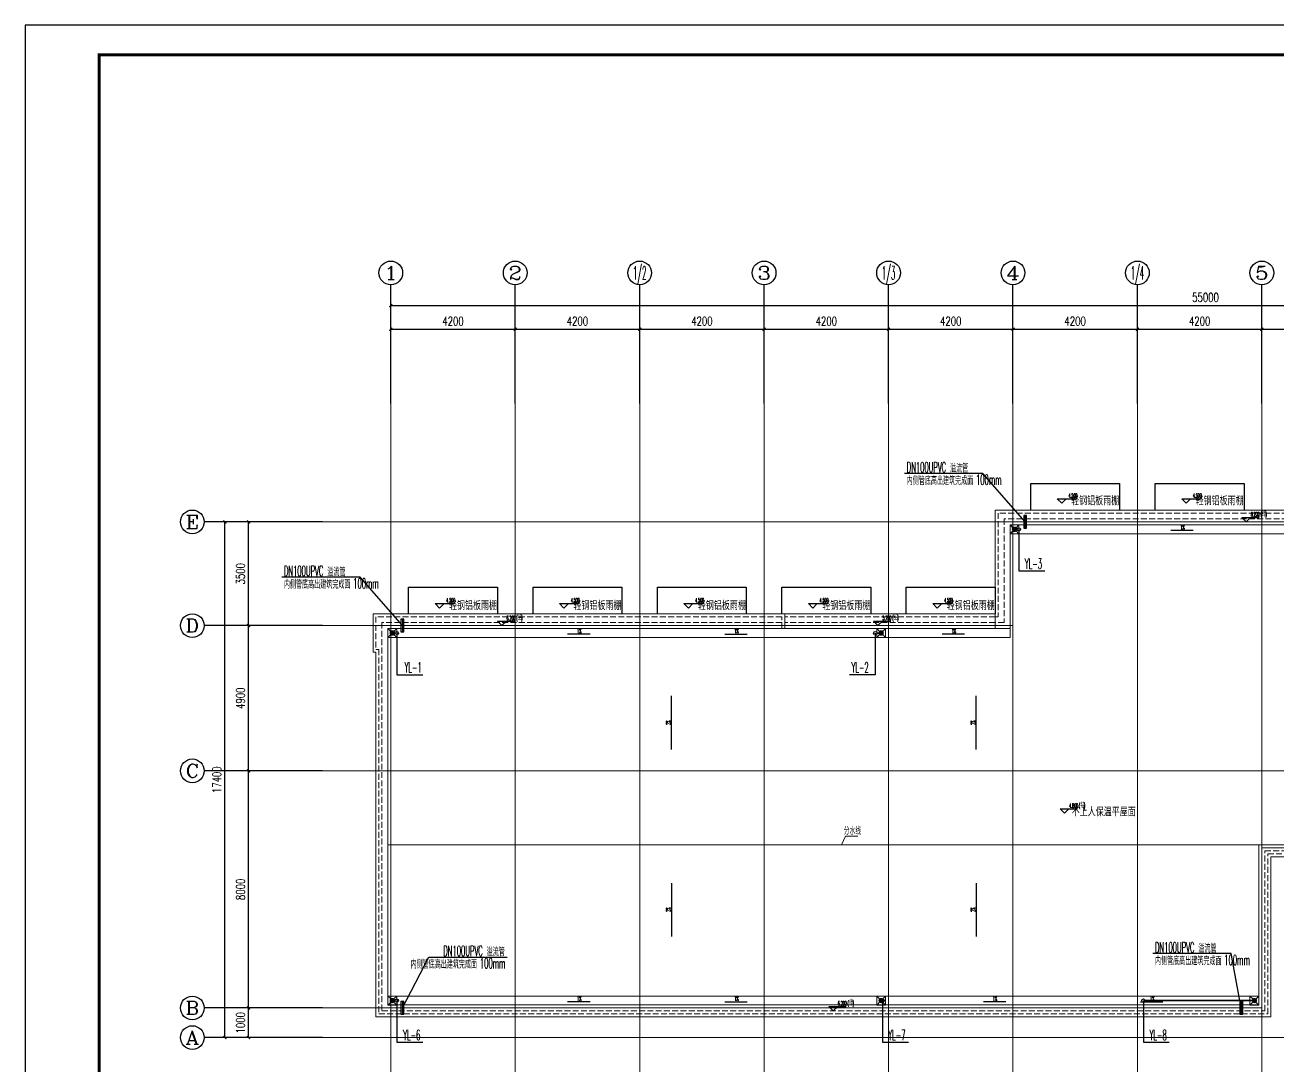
# Model space of a CAD drawing. Extents: x 1382187 to 1725648, y 860327 to 1571294.
# Drawn here: x 1471963 to 1514284, y 1059359 to 1094510 of the extents above; entities that cross this region are included whole.
import ezdxf
from ezdxf.enums import TextEntityAlignment as Align

# ---------------------------------------------------------------- set-up
doc = ezdxf.new("R2010")
doc.units = 0
doc.header["$LTSCALE"] = 1000
doc.header["$MEASUREMENT"] = 0
for name, pattern in [('ACAD_ISO10W100', [18.5, 12, -3, 0.5, -3]), ('DASH', [0.35, 0.25, -0.1]), ('DOTE', [2.42, 2, -0.2, 0.02, -0.2])]:
    doc.linetypes.add(name, pattern=pattern)
for name, color, linetype in [('AXIS', 3, 'Continuous'), ('AXIS_TEXT', 4, 'Continuous'), ('C-AXIS(轴号)', 3, 'Continuous'), ('C-AXIS-T(字)', 7, 'Continuous'), ('D-立面', 35, 'Continuous'), ('DIM_ELEV', 3, 'Continuous'), ('DIM_SYMB', 3, 'Continuous'), ('DIM_雨水', 3, 'Continuous'), ('PIPE-雨水', 4, 'Y'), ('PUB_TEXT', 4, 'Continuous'), ('TWT_LEAD', 3, 'Continuous'), ('VPIPE-雨水', 4, 'Y'), ('图框', 140, 'Continuous'), ('大线脚', 71, 'Continuous'), ('立面', 73, 'Continuous')]:
    doc.layers.add(name, color=color, linetype=linetype)
for name, color, linetype, lineweight in [('DOTE', 19, 'DOTE', 9), ('LVTRY', 1, 'Continuous', 13), ('平面-分水线', 214, 'Continuous', 15), ('平面-排水沟', 86, 'Continuous', 15), ('平面-看线', 45, 'Continuous', 15)]:
    doc.layers.add(name, color=color, linetype=linetype, lineweight=lineweight)
doc.styles.add('_TCH_AXIS', font='COMPLEX', dxfattribs={"bigfont": 'GBCBIG'})
doc.styles.add('_TCH_DIM', font='SIMPLEX.shx', dxfattribs={"width": 0.6, "oblique": 10, "bigfont": 'hztxt.shx'})
doc.styles.add('_TCH_DIM_T3', font='SIMPLEX', dxfattribs={"width": 0.705882, "bigfont": 'GBCBIG'})
doc.styles.add('_TWT_SERIAL', font='simplex.shx', dxfattribs={"width": 0.6, "oblique": 10, "height": 3.5, "bigfont": 'aadri.shx'})
doc.styles.add('COMPLEX', font='COMPLEX')
doc.styles.get("Standard").update_dxf_attribs({"font": 'gbenor.shx', "bigfont": 'gbcbig.shx'})
doc.linetypes.add('Y', pattern='A,2,-0.2,["Y",Standard,S=0.4,R=0,X=-0.1,Y=-0.115],-0.35', length=2.55)
doc.dimstyles.new('_TCH_ARCH&&100', dxfattribs={"dimtxt": 297.5, "dimasz": 100, "dimexe": 250, "dimexo": 300, "dimgap": 126.25, "dimtad": 1, "dimdec": 0, "dimzin": 0, "dimdsep": 46, "dimtxsty": '_TCH_DIM_T3', "dimblk": 'ARCHTICK', "dimcen": 0.09, "dimclrt": 7, "dimazin": 2, "dimtfac": 1, "dimtdec": 0, "dimtix": 1, "dimtmove": 2, "dimatfit": 3, "dimfxl": 0, "dimtolj": 1, "dimtzin": 0, "dimarcsym": 0})

# ---------------------------------------------------------------- blocks, each defined once
blk = doc.blocks.new('$lvtry$00000171')
for p, q in [((-74, 11), (-11, 74)), ((-70, -27), (27, 70)), ((-53, -53), (53, 53)), ((-27, -70), (70, 27)), ((11, -74), (74, -11))]:
    blk.add_line(p, q)
blk.add_circle((0, 0), 75)
blk.add_point((0, 0))
blk = doc.blocks.new('R5T6Y7TRF')
at = {"layer": '平面-分水线', "elevation": -134}
blk.add_lwpolyline([(392485, -26438), (392785, -26438), (392785, -26738), (392485, -26738)], close=True, dxfattribs=at)
for points in [[(392485, -26438), (392582, -26534)], [(392485, -26738), (392593, -26629)], [(392676, -26629), (392785, -26738)], [(392688, -26534), (392785, -26438)]]:
    blk.add_lwpolyline(points, dxfattribs=at)
at = {"layer": 'LVTRY'}
blk.add_blockref('$lvtry$00000171', (392635, -26588, -134), dxfattribs=at)
blk = doc.blocks.new('3654645645678678')
at = {"layer": '大线脚', "color": 0}
blk.add_line((447247, -47568), (447247, -47145), dxfattribs=at)
blk.add_lwpolyline([(447197, -47145), (447297, -47145), (447297, -47568), (447197, -47568)], close=True, dxfattribs=at)
blk = doc.blocks.new('_ArchTick')
at = {"color": 0, "linetype": 'ByBlock', "const_width": 0.4}
blk.add_lwpolyline([(-0.5, -0.5), (0.5, 0.5)], dxfattribs=at)
blk = doc.blocks.new('*D101')
at = {"layer": 'AXIS', "color": 0, "lineweight": -2}
for p, q in [((1481708, 1077748), (1478458, 1077748)), ((1478708, 1060348), (1478708, 1077748)), ((1481708, 1060348), (1478458, 1060348))]:
    blk.add_line(p, q, dxfattribs=at)
at = {"layer": 'Defpoints', "color": 0}
for p in [(1478708, 1077748), (1482008, 1077748), (1482008, 1060348)]:
    blk.add_point(p, dxfattribs=at)
at = {"layer": 'AXIS', "color": 0, "lineweight": -2, "xscale": 100, "yscale": 100, "zscale": 100}
for p, rotation in [((1478708, 1077748), 90), ((1478708, 1060348), 270)]:
    blk.add_blockref('_ArchTick', p, dxfattribs=dict(at, rotation=rotation))
at = {"layer": 'AXIS', "color": 7, "insert": (1478433, 1069048), "char_height": 297.5, "attachment_point": 5, "rotation": 90, "style": '_TCH_DIM_T3'}
blk.add_mtext('\\A1;17400', dxfattribs=at)
blk = doc.blocks.new('*D102')
at = {"layer": 'AXIS', "color": 0, "lineweight": -2}
for p, q in [((1481708, 1077748), (1479258, 1077748)), ((1479508, 1074248), (1479508, 1077748)), ((1481708, 1074248), (1479258, 1074248))]:
    blk.add_line(p, q, dxfattribs=at)
at = {"layer": 'Defpoints', "color": 0}
for p in [(1479508, 1077748), (1482008, 1077748), (1482008, 1074248)]:
    blk.add_point(p, dxfattribs=at)
at = {"layer": 'AXIS', "color": 0, "lineweight": -2, "xscale": 100, "yscale": 100, "zscale": 100}
for p, rotation in [((1479508, 1077748), 90), ((1479508, 1074248), 270)]:
    blk.add_blockref('_ArchTick', p, dxfattribs=dict(at, rotation=rotation))
at = {"layer": 'AXIS', "color": 7, "insert": (1479233, 1075998), "char_height": 297.5, "attachment_point": 5, "rotation": 90, "style": '_TCH_DIM_T3'}
blk.add_mtext('\\A1;3500', dxfattribs=at)
blk = doc.blocks.new('*D103')
at = {"layer": 'AXIS', "color": 0, "lineweight": -2}
for p, q in [((1481708, 1074248), (1479258, 1074248)), ((1479508, 1069348), (1479508, 1074248)), ((1481708, 1069348), (1479258, 1069348))]:
    blk.add_line(p, q, dxfattribs=at)
at = {"layer": 'Defpoints', "color": 0}
for p in [(1479508, 1074248), (1482008, 1074248), (1482008, 1069348)]:
    blk.add_point(p, dxfattribs=at)
at = {"layer": 'AXIS', "color": 0, "lineweight": -2, "xscale": 100, "yscale": 100, "zscale": 100}
for p, rotation in [((1479508, 1074248), 90), ((1479508, 1069348), 270)]:
    blk.add_blockref('_ArchTick', p, dxfattribs=dict(at, rotation=rotation))
at = {"layer": 'AXIS', "color": 7, "insert": (1479233, 1071798), "char_height": 297.5, "attachment_point": 5, "rotation": 90, "style": '_TCH_DIM_T3'}
blk.add_mtext('\\A1;4900', dxfattribs=at)
blk = doc.blocks.new('*D104')
at = {"layer": 'AXIS', "color": 0, "lineweight": -2}
for p, q in [((1481708, 1069348), (1479258, 1069348)), ((1479508, 1061348), (1479508, 1069348)), ((1481708, 1061348), (1479258, 1061348))]:
    blk.add_line(p, q, dxfattribs=at)
at = {"layer": 'Defpoints', "color": 0}
for p in [(1479508, 1069348), (1482008, 1069348), (1482008, 1061348)]:
    blk.add_point(p, dxfattribs=at)
at = {"layer": 'AXIS', "color": 0, "lineweight": -2, "xscale": 100, "yscale": 100, "zscale": 100}
for p, rotation in [((1479508, 1069348), 90), ((1479508, 1061348), 270)]:
    blk.add_blockref('_ArchTick', p, dxfattribs=dict(at, rotation=rotation))
at = {"layer": 'AXIS', "color": 7, "insert": (1479233, 1065348), "char_height": 297.5, "attachment_point": 5, "rotation": 90, "style": '_TCH_DIM_T3'}
blk.add_mtext('\\A1;8000', dxfattribs=at)
blk = doc.blocks.new('*D105')
at = {"layer": 'AXIS', "color": 0, "lineweight": -2}
for p, q in [((1481708, 1061348), (1479258, 1061348)), ((1479508, 1060348), (1479508, 1061348)), ((1481708, 1060348), (1479258, 1060348))]:
    blk.add_line(p, q, dxfattribs=at)
at = {"layer": 'Defpoints', "color": 0}
for p in [(1479508, 1061348), (1482008, 1061348), (1482008, 1060348)]:
    blk.add_point(p, dxfattribs=at)
at = {"layer": 'AXIS', "color": 0, "lineweight": -2, "xscale": 100, "yscale": 100, "zscale": 100}
for p, rotation in [((1479508, 1061348), 90), ((1479508, 1060348), 270)]:
    blk.add_blockref('_ArchTick', p, dxfattribs=dict(at, rotation=rotation))
at = {"layer": 'AXIS', "color": 7, "insert": (1479233, 1060848), "char_height": 297.5, "attachment_point": 5, "rotation": 90, "style": '_TCH_DIM_T3'}
blk.add_mtext('\\A1;1000', dxfattribs=at)
blk = doc.blocks.new('*D121')
at = {"layer": 'AXIS', "color": 0, "lineweight": -2}
for p, q in [((1484308, 1082048), (1484308, 1085298)), ((1539308, 1082048), (1539308, 1085298)), ((1484308, 1085048), (1539308, 1085048))]:
    blk.add_line(p, q, dxfattribs=at)
at = {"layer": 'Defpoints', "color": 0}
for p in [(1539308, 1085048), (1484308, 1081748), (1539308, 1081748)]:
    blk.add_point(p, dxfattribs=at)
at = {"layer": 'AXIS', "color": 0, "lineweight": -2, "xscale": 100, "yscale": 100, "zscale": 100, "rotation": 180}
blk.add_blockref('_ArchTick', (1484308, 1085048), dxfattribs=at)
at = {"layer": 'AXIS', "color": 0, "lineweight": -2, "xscale": 100, "yscale": 100, "zscale": 100}
blk.add_blockref('_ArchTick', (1539308, 1085048), dxfattribs=at)
at = {"layer": 'AXIS', "color": 7, "insert": (1511808, 1085323), "char_height": 297.5, "attachment_point": 5, "style": '_TCH_DIM_T3'}
blk.add_mtext('\\A1;55000', dxfattribs=at)
blk = doc.blocks.new('*D128')
at = {"layer": 'AXIS', "color": 0, "lineweight": -2}
for p, q in [((1513708, 1082048), (1513708, 1084498)), ((1517908, 1082048), (1517908, 1084498)), ((1513708, 1084248), (1517908, 1084248))]:
    blk.add_line(p, q, dxfattribs=at)
at = {"layer": 'Defpoints', "color": 0}
for p in [(1517908, 1084248), (1513708, 1081748), (1517908, 1081748)]:
    blk.add_point(p, dxfattribs=at)
at = {"layer": 'AXIS', "color": 0, "lineweight": -2, "xscale": 100, "yscale": 100, "zscale": 100, "rotation": 180}
blk.add_blockref('_ArchTick', (1513708, 1084248), dxfattribs=at)
at = {"layer": 'AXIS', "color": 0, "lineweight": -2, "xscale": 100, "yscale": 100, "zscale": 100}
blk.add_blockref('_ArchTick', (1517908, 1084248), dxfattribs=at)
at = {"layer": 'AXIS', "color": 7, "insert": (1515808, 1084523), "char_height": 297.5, "attachment_point": 5, "style": '_TCH_DIM_T3'}
blk.add_mtext('\\A1;4200', dxfattribs=at)
blk = doc.blocks.new('*D129')
at = {"layer": 'AXIS', "color": 0, "lineweight": -2}
for p, q in [((1509508, 1082048), (1509508, 1084498)), ((1513708, 1082048), (1513708, 1084498)), ((1509508, 1084248), (1513708, 1084248))]:
    blk.add_line(p, q, dxfattribs=at)
at = {"layer": 'Defpoints', "color": 0}
for p in [(1513708, 1084248), (1509508, 1081748), (1513708, 1081748)]:
    blk.add_point(p, dxfattribs=at)
at = {"layer": 'AXIS', "color": 0, "lineweight": -2, "xscale": 100, "yscale": 100, "zscale": 100, "rotation": 180}
blk.add_blockref('_ArchTick', (1509508, 1084248), dxfattribs=at)
at = {"layer": 'AXIS', "color": 0, "lineweight": -2, "xscale": 100, "yscale": 100, "zscale": 100}
blk.add_blockref('_ArchTick', (1513708, 1084248), dxfattribs=at)
at = {"layer": 'AXIS', "color": 7, "insert": (1511608, 1084523), "char_height": 297.5, "attachment_point": 5, "style": '_TCH_DIM_T3'}
blk.add_mtext('\\A1;4200', dxfattribs=at)
blk = doc.blocks.new('*D130')
at = {"layer": 'AXIS', "color": 0, "lineweight": -2}
for p, q in [((1505308, 1082048), (1505308, 1084498)), ((1509508, 1082048), (1509508, 1084498)), ((1505308, 1084248), (1509508, 1084248))]:
    blk.add_line(p, q, dxfattribs=at)
at = {"layer": 'Defpoints', "color": 0}
for p in [(1509508, 1084248), (1505308, 1081748), (1509508, 1081748)]:
    blk.add_point(p, dxfattribs=at)
at = {"layer": 'AXIS', "color": 0, "lineweight": -2, "xscale": 100, "yscale": 100, "zscale": 100, "rotation": 180}
blk.add_blockref('_ArchTick', (1505308, 1084248), dxfattribs=at)
at = {"layer": 'AXIS', "color": 0, "lineweight": -2, "xscale": 100, "yscale": 100, "zscale": 100}
blk.add_blockref('_ArchTick', (1509508, 1084248), dxfattribs=at)
at = {"layer": 'AXIS', "color": 7, "insert": (1507408, 1084523), "char_height": 297.5, "attachment_point": 5, "style": '_TCH_DIM_T3'}
blk.add_mtext('\\A1;4200', dxfattribs=at)
blk = doc.blocks.new('*D131')
at = {"layer": 'AXIS', "color": 0, "lineweight": -2}
for p, q in [((1501108, 1082048), (1501108, 1084498)), ((1505308, 1082048), (1505308, 1084498)), ((1501108, 1084248), (1505308, 1084248))]:
    blk.add_line(p, q, dxfattribs=at)
at = {"layer": 'Defpoints', "color": 0}
for p in [(1505308, 1084248), (1501108, 1081748), (1505308, 1081748)]:
    blk.add_point(p, dxfattribs=at)
at = {"layer": 'AXIS', "color": 0, "lineweight": -2, "xscale": 100, "yscale": 100, "zscale": 100, "rotation": 180}
blk.add_blockref('_ArchTick', (1501108, 1084248), dxfattribs=at)
at = {"layer": 'AXIS', "color": 0, "lineweight": -2, "xscale": 100, "yscale": 100, "zscale": 100}
blk.add_blockref('_ArchTick', (1505308, 1084248), dxfattribs=at)
at = {"layer": 'AXIS', "color": 7, "insert": (1503208, 1084523), "char_height": 297.5, "attachment_point": 5, "style": '_TCH_DIM_T3'}
blk.add_mtext('\\A1;4200', dxfattribs=at)
blk = doc.blocks.new('*D132')
at = {"layer": 'AXIS', "color": 0, "lineweight": -2}
for p, q in [((1496908, 1082048), (1496908, 1084498)), ((1501108, 1082048), (1501108, 1084498)), ((1496908, 1084248), (1501108, 1084248))]:
    blk.add_line(p, q, dxfattribs=at)
at = {"layer": 'Defpoints', "color": 0}
for p in [(1501108, 1084248), (1496908, 1081748), (1501108, 1081748)]:
    blk.add_point(p, dxfattribs=at)
at = {"layer": 'AXIS', "color": 0, "lineweight": -2, "xscale": 100, "yscale": 100, "zscale": 100, "rotation": 180}
blk.add_blockref('_ArchTick', (1496908, 1084248), dxfattribs=at)
at = {"layer": 'AXIS', "color": 0, "lineweight": -2, "xscale": 100, "yscale": 100, "zscale": 100}
blk.add_blockref('_ArchTick', (1501108, 1084248), dxfattribs=at)
at = {"layer": 'AXIS', "color": 7, "insert": (1499008, 1084523), "char_height": 297.5, "attachment_point": 5, "style": '_TCH_DIM_T3'}
blk.add_mtext('\\A1;4200', dxfattribs=at)
blk = doc.blocks.new('*D133')
at = {"layer": 'AXIS', "color": 0, "lineweight": -2}
for p, q in [((1492708, 1082048), (1492708, 1084498)), ((1496908, 1082048), (1496908, 1084498)), ((1492708, 1084248), (1496908, 1084248))]:
    blk.add_line(p, q, dxfattribs=at)
at = {"layer": 'Defpoints', "color": 0}
for p in [(1496908, 1084248), (1492708, 1081748), (1496908, 1081748)]:
    blk.add_point(p, dxfattribs=at)
at = {"layer": 'AXIS', "color": 0, "lineweight": -2, "xscale": 100, "yscale": 100, "zscale": 100, "rotation": 180}
blk.add_blockref('_ArchTick', (1492708, 1084248), dxfattribs=at)
at = {"layer": 'AXIS', "color": 0, "lineweight": -2, "xscale": 100, "yscale": 100, "zscale": 100}
blk.add_blockref('_ArchTick', (1496908, 1084248), dxfattribs=at)
at = {"layer": 'AXIS', "color": 7, "insert": (1494808, 1084523), "char_height": 297.5, "attachment_point": 5, "style": '_TCH_DIM_T3'}
blk.add_mtext('\\A1;4200', dxfattribs=at)
blk = doc.blocks.new('*D134')
at = {"layer": 'AXIS', "color": 0, "lineweight": -2}
for p, q in [((1488508, 1082048), (1488508, 1084498)), ((1492708, 1082048), (1492708, 1084498)), ((1488508, 1084248), (1492708, 1084248))]:
    blk.add_line(p, q, dxfattribs=at)
at = {"layer": 'Defpoints', "color": 0}
for p in [(1492708, 1084248), (1488508, 1081748), (1492708, 1081748)]:
    blk.add_point(p, dxfattribs=at)
at = {"layer": 'AXIS', "color": 0, "lineweight": -2, "xscale": 100, "yscale": 100, "zscale": 100, "rotation": 180}
blk.add_blockref('_ArchTick', (1488508, 1084248), dxfattribs=at)
at = {"layer": 'AXIS', "color": 0, "lineweight": -2, "xscale": 100, "yscale": 100, "zscale": 100}
blk.add_blockref('_ArchTick', (1492708, 1084248), dxfattribs=at)
at = {"layer": 'AXIS', "color": 7, "insert": (1490608, 1084523), "char_height": 297.5, "attachment_point": 5, "style": '_TCH_DIM_T3'}
blk.add_mtext('\\A1;4200', dxfattribs=at)
blk = doc.blocks.new('*D135')
at = {"layer": 'AXIS', "color": 0, "lineweight": -2}
for p, q in [((1484308, 1082048), (1484308, 1084498)), ((1488508, 1082048), (1488508, 1084498)), ((1484308, 1084248), (1488508, 1084248))]:
    blk.add_line(p, q, dxfattribs=at)
at = {"layer": 'Defpoints', "color": 0}
for p in [(1488508, 1084248), (1484308, 1081748), (1488508, 1081748)]:
    blk.add_point(p, dxfattribs=at)
at = {"layer": 'AXIS', "color": 0, "lineweight": -2, "xscale": 100, "yscale": 100, "zscale": 100, "rotation": 180}
blk.add_blockref('_ArchTick', (1484308, 1084248), dxfattribs=at)
at = {"layer": 'AXIS', "color": 0, "lineweight": -2, "xscale": 100, "yscale": 100, "zscale": 100}
blk.add_blockref('_ArchTick', (1488508, 1084248), dxfattribs=at)
at = {"layer": 'AXIS', "color": 7, "insert": (1486408, 1084523), "char_height": 297.5, "attachment_point": 5, "style": '_TCH_DIM_T3'}
blk.add_mtext('\\A1;4200', dxfattribs=at)
blk = doc.blocks.new('_AXISO')
blk.add_circle((0, 0), 0.5)
at = {"layer": 'AXIS_TEXT', "style": 'COMPLEX', "width": 1.041667}
blk.add_attdef('A', text='', height=0.56, dxfattribs=at).set_placement((-0.25, -0.28), (0.25, -0.28), align=Align.FIT)

msp = doc.modelspace()

# ---------------------------------------------------------------- hatches: boundary and pattern name
at = {"layer": 'DIM_SYMB'}
for points in [[(1510636.3, 1077455.9), (1510786.3, 1077455.9), (1510786.3, 1077475.9)], [(1490276.6, 1073955.9), (1490426.6, 1073955.9), (1490426.6, 1073975.9)], [(1496339.3, 1073955.9), (1496189.3, 1073955.9), (1496189.3, 1073975.9)], [(1502919.2, 1073955.9), (1503069.2, 1073955.9), (1503069.2, 1073975.9)], [(1493784.2, 1071874.1), (1493784.2, 1071724.1), (1493764.2, 1071724.1)], [(1504066.8, 1071874.1), (1504066.8, 1071724.1), (1504046.8, 1071724.1)], [(1493784.2, 1063760.8), (1493784.2, 1063910.8), (1493764.2, 1063910.8)], [(1504066.8, 1063760.8), (1504066.8, 1063910.8), (1504046.8, 1063910.8)], [(1490276.6, 1061555.9), (1490426.6, 1061555.9), (1490426.6, 1061575.9)], [(1496339.3, 1061555.9), (1496189.3, 1061555.9), (1496189.3, 1061575.9)], [(1504307.7, 1061555.9), (1504457.7, 1061555.9), (1504457.7, 1061575.9)], [(1510370.4, 1061555.9), (1510220.4, 1061555.9), (1510220.4, 1061575.9)]]:
    msp.add_hatch(color=8, dxfattribs=at).paths.add_polyline_path(points)

# ---------------------------------------------------------------- linework, layer by layer
at = {"layer": 'C-AXIS(轴号)'}
for p, q in [((1484307.9, 1081747.8), (1484307.9, 1085747.8)), ((1488507.9, 1081747.8), (1488507.9, 1085747.8)), ((1492707.9, 1081747.8), (1492707.9, 1085747.8)), ((1496907.9, 1081747.8), (1496907.9, 1085747.8)), ((1501107.9, 1081747.8), (1501107.9, 1085747.8)), ((1505307.9, 1081747.8), (1505307.9, 1085747.8)), ((1509507.9, 1081747.8), (1509507.9, 1085747.8)), ((1513707.9, 1081747.8), (1513707.9, 1085747.8)), ((1482007.9, 1077747.8), (1478007.9, 1077747.8)), ((1482007.9, 1074247.8), (1478007.9, 1074247.8)), ((1482007.9, 1069347.8), (1478007.9, 1069347.8)), ((1482007.9, 1061347.8), (1478007.9, 1061347.8)), ((1482007.9, 1060347.8), (1478007.9, 1060347.8))]:
    msp.add_line(p, q, dxfattribs=at)
at = {"layer": 'DIM_ELEV', "color": 8}
for p, q in [((1506953.5, 1078377.5), (1506803.5, 1078527.5)), ((1506803.5, 1078527.5), (1507459.5, 1078527.5)), ((1506953.5, 1078377.5), (1507103.5, 1078527.5)), ((1511153.5, 1078377.5), (1511003.5, 1078527.5)), ((1511003.5, 1078527.5), (1511659.5, 1078527.5)), ((1511153.5, 1078377.5), (1511303.5, 1078527.5)), ((1513178.8, 1077747.8), (1513028.8, 1077897.8)), ((1513028.8, 1077897.8), (1513613.4, 1077897.8)), ((1513178.8, 1077747.8), (1513328.8, 1077897.8)), ((1485953.5, 1074842.1), (1485803.5, 1074992.1)), ((1485803.5, 1074992.1), (1486459.5, 1074992.1)), ((1485953.5, 1074842.1), (1486103.5, 1074992.1)), ((1490153.5, 1074842.1), (1490003.5, 1074992.1)), ((1490003.5, 1074992.1), (1490659.5, 1074992.1)), ((1490153.5, 1074842.1), (1490303.5, 1074992.1)), ((1494353.5, 1074842.1), (1494203.5, 1074992.1)), ((1494203.5, 1074992.1), (1494859.5, 1074992.1)), ((1494353.5, 1074842.1), (1494503.5, 1074992.1)), ((1498553.5, 1074842.1), (1498403.5, 1074992.1)), ((1498403.5, 1074992.1), (1499059.5, 1074992.1)), ((1498553.5, 1074842.1), (1498703.5, 1074992.1)), ((1502753.5, 1074842.1), (1502603.5, 1074992.1)), ((1502603.5, 1074992.1), (1503259.5, 1074992.1)), ((1502753.5, 1074842.1), (1502903.5, 1074992.1)), ((1488058.5, 1074247.8), (1487908.5, 1074397.8)), ((1487908.5, 1074397.8), (1488493, 1074397.8)), ((1488058.5, 1074247.8), (1488208.5, 1074397.8)), ((1500749.4, 1074247.8), (1500599.4, 1074397.8)), ((1500599.4, 1074397.8), (1501184, 1074397.8)), ((1500749.4, 1074247.8), (1500899.4, 1074397.8)), ((1507048.2, 1067915.4), (1506898.2, 1068065.4)), ((1506898.2, 1068065.4), (1507482.8, 1068065.4)), ((1507048.2, 1067915.4), (1507198.2, 1068065.4)), ((1499241, 1061247.8), (1499091, 1061397.8)), ((1499091, 1061397.8), (1499675.6, 1061397.8)), ((1499241, 1061247.8), (1499391, 1061397.8))]:
    msp.add_line(p, q, dxfattribs=at)
at = {"layer": 'DIM_SYMB', "color": 8}
for points in [[(1511391.4, 1077455.9), (1510636.3, 1077455.9)], [(1491031.7, 1073955.9), (1490276.6, 1073955.9)], [(1495584.2, 1073955.9), (1496339.3, 1073955.9)], [(1503674.2, 1073955.9), (1502919.2, 1073955.9)], [(1493784.2, 1070071.1), (1493784.2, 1071874.1)], [(1504066.8, 1070071.1), (1504066.8, 1071874.1)], [(1493784.2, 1065563.8), (1493784.2, 1063760.8)], [(1504066.8, 1065563.8), (1504066.8, 1063760.8)], [(1491031.7, 1061555.9), (1490276.6, 1061555.9)], [(1495584.2, 1061555.9), (1496339.3, 1061555.9)], [(1505062.8, 1061555.9), (1504307.7, 1061555.9)], [(1509615.3, 1061555.9), (1510370.4, 1061555.9)]]:
    msp.add_lwpolyline(points, dxfattribs=at)
at = {"layer": 'DIM_雨水'}
for p, q in [((1505507.9, 1077497.8), (1505507.9, 1076091)), ((1505507.9, 1076091), (1506383.8, 1076091)), ((1484507.9, 1073997.8), (1484507.9, 1072591)), ((1500657.9, 1073997.8), (1500657.9, 1072591)), ((1484507.9, 1072591), (1485383.8, 1072591)), ((1500657.9, 1072591), (1499785.6, 1072591)), ((1484507.9, 1061597.8), (1484507.9, 1060191)), ((1500907.9, 1061597.8), (1500907.9, 1060191)), ((1509707.9, 1061597.8), (1509707.9, 1060191)), ((1484507.9, 1060191), (1485383.8, 1060191)), ((1500907.9, 1060191), (1501783.8, 1060191)), ((1509707.9, 1060191), (1510583.8, 1060191))]:
    msp.add_line(p, q, dxfattribs=at)
at = {"layer": 'DOTE', "linetype": 'ACAD_ISO10W100', "ltscale": 100}
for p, q in [((1484307.9, 1081747.8), (1484307.9, 1057547.8)), ((1488507.9, 1081747.8), (1488507.9, 1057547.8)), ((1492707.9, 1081747.8), (1492707.9, 1057547.8)), ((1496907.9, 1081747.8), (1496907.9, 1057547.8)), ((1501107.9, 1081747.8), (1501107.9, 1057547.8)), ((1505307.9, 1081747.8), (1505307.9, 1057547.8)), ((1509507.9, 1081747.8), (1509507.9, 1057547.8)), ((1513707.9, 1081747.8), (1513707.9, 1057547.8)), ((1540423.3, 1077747.8), (1482007.9, 1077747.8)), ((1505307.9, 1074247.8), (1482007.9, 1074247.8)), ((1540423.3, 1069347.8), (1482007.9, 1069347.8)), ((1523107.9, 1066747.8), (1513707.9, 1066747.8)), ((1482007.9, 1061347.8), (1513707.9, 1061347.8)), ((1482007.9, 1060347.8), (1540423.3, 1060347.8))]:
    msp.add_line(p, q, dxfattribs=at)
at = {"layer": 'PIPE-雨水', "const_width": 55}
for points in [[(1505452.9, 1077497.8), (1505432.9, 1077497.8)], [(1484452.9, 1073997.8), (1484426.9, 1073997.8)], [(1500712.9, 1073997.8), (1500782.9, 1073997.8)], [(1484452.9, 1061597.8), (1484432.9, 1061597.8)], [(1500857.9, 1061597.8), (1500852.9, 1061597.8)], [(1509762.9, 1061597.8), (1513382.9, 1061597.8)]]:
    msp.add_lwpolyline(points, dxfattribs=at)
at = {"layer": 'TWT_LEAD'}
for p, q in [((1504293.2, 1079382.4), (1501650.8, 1079382.4)), ((1505719.3, 1077747.8), (1504293.2, 1079382.4)), ((1483272.6, 1075882.4), (1480630.1, 1075882.4)), ((1484698.7, 1074247.8), (1483272.6, 1075882.4)), ((1512672.7, 1063180.6), (1510030.3, 1063180.6)), ((1513012.7, 1061347.8), (1512672.7, 1063180.6)), ((1484698.7, 1061347.8), (1485595.8, 1063064.4)), ((1485595.8, 1063064.4), (1488238.3, 1063064.4))]:
    msp.add_line(p, q, dxfattribs=at)
at = {"layer": 'VPIPE-雨水'}
for centre in [(1505507.9, 1077497.8), (1484507.9, 1073997.8), (1500657.9, 1073997.8), (1484507.9, 1061597.8), (1500907.9, 1061597.8), (1509707.9, 1061597.8)]:
    msp.add_circle(centre, 55, dxfattribs=at)
at = {"layer": '图框'}
msp.add_lwpolyline([(1471963.5, 1035110.3), (1556063.5, 1035110.3), (1556063.5, 1094510.3), (1471963.5, 1094510.3)], close=True, dxfattribs=at)
at = {"layer": '图框', "const_width": 100}
msp.add_lwpolyline([(1474463.5, 1036110.3), (1555063.5, 1036110.3), (1555063.5, 1093510.3), (1474463.5, 1093510.3)], close=True, dxfattribs=at)
at = {"layer": '平面-排水沟', "color": 8}
for p, q in [((1499521.1, 1066847.8), (1499654.2, 1067145.2)), ((1499521.1, 1066847.8), (1499654.2, 1067145.2)), ((1499521.1, 1066847.8), (1499654.2, 1067145.2)), ((1499521.1, 1066847.8), (1499654.2, 1067145.2)), ((1499654.2, 1067145.2), (1500069.2, 1067145.2))]:
    msp.add_line(p, q, dxfattribs=at)
for points in [[(1505207.9, 1077347.8), (1538807.9, 1077347.8)], [(1505207.9, 1074147.8), (1505207.9, 1073847.8), (1484207.9, 1073847.8)], [(1513607.9, 1066847.8), (1484207.9, 1066847.8)], [(1513607.9, 1061747.8), (1484207.9, 1061747.8)]]:
    msp.add_lwpolyline(points, dxfattribs=at)
at = {"layer": '平面-看线', "color": 8}
for points in [[(1518607.9, 1077647.8), (1518607.9, 1078147.8), (1504707.9, 1078147.8), (1504707.9, 1074647.8), (1504707.9, 1074647.8), (1504707.9, 1074147.8)], [(1525607.9, 1077647.8), (1505207.9, 1077647.8), (1505207.9, 1074147.8), (1484207.9, 1074147.8), (1484207.9, 1061447.8), (1513607.9, 1061447.8), (1513607.9, 1066847.8), (1522307.9, 1066847.8)], [(1497607.9, 1074147.8), (1497607.9, 1074647.8), (1483707.9, 1074647.8), (1483707.9, 1073347.8), (1483807.9, 1073347.8)], [(1497607.9, 1074647.8), (1504707.9, 1074647.8)], [(1483807.9, 1073347.8), (1483807.9, 1061047.8), (1514007.9, 1061047.8), (1514007.9, 1066447.8), (1522307.9, 1066447.8)]]:
    msp.add_lwpolyline(points, dxfattribs=at)
at = {"layer": '平面-看线', "color": 8, "linetype": 'DASH', "ltscale": 0.8}
for points in [[(1518507.9, 1077647.8), (1518507.9, 1078047.8), (1504807.9, 1078047.8), (1504807.9, 1074547.8), (1504707.9, 1074547.8), (1504707.9, 1074147.8)], [(1518507.9, 1077847.8), (1505007.9, 1077847.8), (1505007.9, 1074347.8), (1504707.9, 1074347.8)], [(1497507.9, 1074147.8), (1497507.9, 1074547.8), (1483807.9, 1074547.8), (1483807.9, 1073447.8), (1483907.9, 1073447.8)], [(1504707.9, 1074547.8), (1497607.9, 1074547.8)], [(1497507.9, 1074347.8), (1484007.9, 1074347.8), (1484007.9, 1061247.8), (1513807.9, 1061247.8), (1513807.9, 1066647.8), (1522307.9, 1066647.8)], [(1504707.9, 1074347.8), (1497607.9, 1074347.8)], [(1483907.9, 1073447.8), (1483907.9, 1061147.8), (1513907.9, 1061147.8), (1513907.9, 1066547.8), (1522307.9, 1066547.8)]]:
    msp.add_lwpolyline(points, dxfattribs=at)
at = {"layer": '立面', "color": 8}
for points in [[(1505907.9, 1078147.8), (1505907.9, 1079047.8), (1508907.9, 1079047.8), (1508907.9, 1078147.8)], [(1510107.9, 1078147.8), (1510107.9, 1079047.8), (1513107.9, 1079047.8), (1513107.9, 1078147.8)], [(1484907.9, 1074647.8), (1484907.9, 1075547.8), (1487907.9, 1075547.8), (1487907.9, 1074647.8)], [(1489107.9, 1074647.8), (1489107.9, 1075547.8), (1492107.9, 1075547.8), (1492107.9, 1074647.8)], [(1493307.9, 1074647.8), (1493307.9, 1075547.8), (1496307.9, 1075547.8), (1496307.9, 1074647.8)], [(1497507.9, 1074647.8), (1497507.9, 1075547.8), (1500507.9, 1075547.8), (1500507.9, 1074647.8)], [(1501707.9, 1074647.8), (1501707.9, 1075547.8), (1504707.9, 1075547.8), (1504707.9, 1074647.8)]]:
    msp.add_lwpolyline(points, dxfattribs=at)

# ---------------------------------------------------------------- block references
at = {"color": 8}
for p in [(1112723.1, 1104085.4, 134.4), (1091723.1, 1100585.4, 134.4), (1108223.1, 1100585.4, 134.4), (1091723.1, 1088185.4, 134.4), (1108223.1, 1088185.4, 134.4), (1120823.1, 1088185.4, 134.4)]:
    msp.add_blockref('R5T6Y7TRF', p, dxfattribs=at)
at = {"layer": 'C-AXIS(轴号)'}
ref = msp.add_blockref('_AXISO', (1484307.9, 1086147.8), dxfattribs=dict(at, xscale=800, yscale=800, zscale=800))
ref.add_attrib('A', '1', dxfattribs={"layer": 'C-AXIS-T(字)', "height": 452.5, "style": '_TCH_AXIS', "width": 2.333333}).set_placement((1484081.7, 1085921.5), (1484534.2, 1085921.5), align=Align.FIT)
ref = msp.add_blockref('_AXISO', (1488507.9, 1086147.8), dxfattribs=dict(at, xscale=800, yscale=800, zscale=800))
ref.add_attrib('A', '2', dxfattribs={"layer": 'C-AXIS-T(字)', "height": 452.5, "style": '_TCH_AXIS', "width": 1.5}).set_placement((1488281.7, 1085921.5), (1488734.2, 1085921.5), align=Align.FIT)
ref = msp.add_blockref('_AXISO', (1492707.9, 1086147.8), dxfattribs=dict(at, xscale=800, yscale=800, zscale=800))
ref.add_attrib('A', '1/2', dxfattribs={"layer": 'C-AXIS-T(字)', "height": 452.55, "style": '_TCH_AXIS', "width": 0.411765}).set_placement((1492481.7, 1085921.5), (1492934.2, 1085921.5), align=Align.FIT)
ref = msp.add_blockref('_AXISO', (1496907.9, 1086147.8), dxfattribs=dict(at, xscale=800, yscale=800, zscale=800))
ref.add_attrib('A', '3', dxfattribs={"layer": 'C-AXIS-T(字)', "height": 452.5, "style": '_TCH_AXIS', "width": 1.5}).set_placement((1496681.7, 1085921.5), (1497134.2, 1085921.5), align=Align.FIT)
ref = msp.add_blockref('_AXISO', (1501107.9, 1086147.8), dxfattribs=dict(at, xscale=800, yscale=800, zscale=800))
ref.add_attrib('A', '1/3', dxfattribs={"layer": 'C-AXIS-T(字)', "height": 452.55, "style": '_TCH_AXIS', "width": 0.411765}).set_placement((1500881.7, 1085921.5), (1501334.2, 1085921.5), align=Align.FIT)
ref = msp.add_blockref('_AXISO', (1505307.9, 1086147.8), dxfattribs=dict(at, xscale=800, yscale=800, zscale=800))
ref.add_attrib('A', '4', dxfattribs={"layer": 'C-AXIS-T(字)', "height": 452.5, "style": '_TCH_AXIS', "width": 1.3125}).set_placement((1505081.7, 1085921.5), (1505534.2, 1085921.5), align=Align.FIT)
ref = msp.add_blockref('_AXISO', (1509507.9, 1086147.8), dxfattribs=dict(at, xscale=800, yscale=800, zscale=800))
ref.add_attrib('A', '1/4', dxfattribs={"layer": 'C-AXIS-T(字)', "height": 452.55, "style": '_TCH_AXIS', "width": 0.396226}).set_placement((1509281.7, 1085921.5), (1509734.2, 1085921.5), align=Align.FIT)
ref = msp.add_blockref('_AXISO', (1513707.9, 1086147.8), dxfattribs=dict(at, xscale=800, yscale=800, zscale=800))
ref.add_attrib('A', '5', dxfattribs={"layer": 'C-AXIS-T(字)', "height": 452.5, "style": '_TCH_AXIS', "width": 1.5}).set_placement((1513481.7, 1085921.5), (1513934.2, 1085921.5), align=Align.FIT)
ref = msp.add_blockref('_AXISO', (1477607.9, 1077747.8), dxfattribs=dict(at, xscale=800, yscale=800, zscale=800))
ref.add_attrib('A', 'E', dxfattribs={"layer": 'C-AXIS-T(字)', "height": 452.5, "style": '_TCH_AXIS', "width": 1.3125}).set_placement((1477381.7, 1077521.5), (1477834.2, 1077521.5), align=Align.FIT)
ref = msp.add_blockref('_AXISO', (1477607.9, 1074247.8), dxfattribs=dict(at, xscale=800, yscale=800, zscale=800))
ref.add_attrib('A', 'D', dxfattribs={"layer": 'C-AXIS-T(字)', "height": 452.5, "style": '_TCH_AXIS', "width": 1.235294}).set_placement((1477381.7, 1074021.5), (1477834.2, 1074021.5), align=Align.FIT)
ref = msp.add_blockref('_AXISO', (1477607.9, 1069347.8), dxfattribs=dict(at, xscale=800, yscale=800, zscale=800))
ref.add_attrib('A', 'C', dxfattribs={"layer": 'C-AXIS-T(字)', "height": 452.5, "style": '_TCH_AXIS', "width": 1.4}).set_placement((1477381.7, 1069121.5), (1477834.2, 1069121.5), align=Align.FIT)
ref = msp.add_blockref('_AXISO', (1477607.9, 1061347.8), dxfattribs=dict(at, xscale=800, yscale=800, zscale=800))
ref.add_attrib('A', 'B', dxfattribs={"layer": 'C-AXIS-T(字)', "height": 452.5, "style": '_TCH_AXIS', "width": 1.235294}).set_placement((1477381.7, 1061121.5), (1477834.2, 1061121.5), align=Align.FIT)
ref = msp.add_blockref('_AXISO', (1477607.9, 1060347.8), dxfattribs=dict(at, xscale=800, yscale=800, zscale=800))
ref.add_attrib('A', 'A', dxfattribs={"layer": 'C-AXIS-T(字)', "height": 452.5, "style": '_TCH_AXIS', "width": 1.166667}).set_placement((1477381.7, 1060121.5), (1477834.2, 1060121.5), align=Align.FIT)
at = {"layer": 'D-立面', "color": 8, "xscale": -1.005, "yscale": 1.005, "zscale": 1.005, "rotation": 180}
for p in [(1056236.5, 1030154.5), (1035215.9, 1026654.5), (1035215.9, 1013754.5), (1063529.9, 1013754.5)]:
    msp.add_blockref('3654645645678678', p, dxfattribs=at)

# ---------------------------------------------------------------- texts
at = {"layer": 'DIM_ELEV', "color": 8, "style": '_TCH_DIM'}
for s, height, width, p in [('4.500', 148.75, 0.423529, (1507183.1, 1078562.5)), ('4.500', 148.75, 0.423529, (1511383.1, 1078562.5)), ('6.200', 148.75, 0.423529, (1513334.9, 1077932.8)), ('(', 148.8, 0.423529, (1513663.4, 1077932.8)), ('结', 175, 0.6, (1513715.6, 1077932.8)), (')', 148.8, 0.423529, (1513831.2, 1077932.8)), ('4.500', 148.75, 0.423529, (1486183.1, 1075027.1)), ('4.500', 148.75, 0.423529, (1490383.1, 1075027.1)), ('4.500', 148.75, 0.423529, (1494583.1, 1075027.1)), ('4.500', 148.75, 0.423529, (1498783.1, 1075027.1)), ('4.500', 148.75, 0.423529, (1502983.1, 1075027.1)), ('6.200', 148.75, 0.423529, (1488214.6, 1074432.8)), ('(', 148.8, 0.423529, (1488543, 1074432.8)), ('结', 175, 0.6, (1488595.3, 1074432.8)), (')', 148.8, 0.423529, (1488710.9, 1074432.8)), ('5.700', 148.75, 0.423529, (1500903.8, 1074432.8)), ('(', 148.8, 0.423529, (1501234, 1074432.8)), ('结', 175, 0.6, (1501286.2, 1074432.8)), (')', 148.8, 0.423529, (1501401.9, 1074432.8)), ('4.800', 148.75, 0.423529, (1507206.3, 1068100.4)), ('(', 148.8, 0.423529, (1507532.8, 1068100.4)), ('结', 175, 0.6, (1507585, 1068100.4)), (')', 148.8, 0.423529, (1507700.6, 1068100.4)), ('6.200', 148.75, 0.423529, (1499397.1, 1061432.8)), ('(', 148.8, 0.423529, (1499725.6, 1061432.8)), ('结', 175, 0.6, (1499777.8, 1061432.8)), (')', 148.8, 0.423529, (1499893.5, 1061432.8))]:
    msp.add_text(s, height=height, dxfattribs=dict(at, width=width)).set_placement(p)
at = {"layer": 'DIM_SYMB', "color": 8, "style": '_TCH_DIM', "width": 0.423529}
for p in [(1510957.2, 1077490.9), (1490597.5, 1073990.9), (1495905.2, 1073990.9), (1503240.1, 1073990.9), (1490597.5, 1061590.9), (1495905.2, 1061590.9), (1504628.6, 1061590.9), (1509936.2, 1061590.9)]:
    msp.add_text('1%', height=148.75, dxfattribs=at).set_placement(p)
for p in [(1493749.2, 1070902.5), (1504031.8, 1070902.5), (1493749.2, 1064592.2), (1504031.8, 1064592.2)]:
    msp.add_text('2%', height=148.75, rotation=90, dxfattribs=at).set_placement(p)
at = {"layer": 'DIM_雨水', "color": 7, "style": '_TWT_SERIAL', "width": 0.48}
for s, p in [('YL-3', (1505705.8, 1076161)), ('YL-1', (1484769.8, 1072661)), ('YL-2', (1499855.6, 1072661)), ('YL-6', (1484722.6, 1060261)), ('YL-7', (1501097.8, 1060261)), ('YL-8', (1509914.6, 1060261))]:
    msp.add_text(s, height=350, dxfattribs=at).set_placement(p)
at = {"layer": 'PUB_TEXT', "color": 8}
for s, p in [('轻钢铝板雨棚', (1507271.8, 1078311.9)), ('轻钢铝板雨棚', (1511471.8, 1078311.9)), ('轻钢铝板雨棚', (1486271.8, 1074776.5)), ('轻钢铝板雨棚', (1490471.8, 1074776.5)), ('轻钢铝板雨棚', (1494671.8, 1074776.5)), ('轻钢铝板雨棚', (1498871.8, 1074776.5)), ('轻钢铝板雨棚', (1503071.8, 1074776.5)), ('不上人保温平屋面', (1507290.4, 1067816.4))]:
    msp.add_text(s, height=270.07, dxfattribs=at).set_placement(p)
at = {"layer": 'TWT_LEAD', "color": 7, "style": '_TWT_SERIAL'}
for s, height, width, p in [('DN100UPVC', 350, 0.48, (1501720.8, 1079417.4)), ('溢流管', 261.81, 0.6, (1503184.8, 1079417.4)), ('内侧管底高出建筑完成面', 261.811, 0.6, (1501720.8, 1078997.4)), ('100mm', 350, 0.48, (1504060.8, 1078997.4)), ('DN100UPVC', 350, 0.48, (1480700.1, 1075917.4)), ('溢流管', 261.81, 0.6, (1482164.1, 1075917.4)), ('100mm', 350, 0.48, (1483040.2, 1075497.4)), ('内侧管底高出建筑完成面', 261.811, 0.6, (1480700.1, 1075497.4)), ('DN100UPVC', 350, 0.48, (1510100.3, 1063215.6)), ('DN100UPVC', 350, 0.48, (1486080.4, 1063099.4)), ('溢流管', 261.81, 0.6, (1487544.4, 1063099.4)), ('溢流管', 261.81, 0.6, (1511564.3, 1063215.6)), ('100mm', 350, 0.48, (1512440.3, 1062795.6)), ('内侧管底高出建筑完成面', 261.811, 0.6, (1484974, 1062679.4)), ('100mm', 350, 0.48, (1487314.1, 1062679.4)), ('内侧管底高出建筑完成面', 261.811, 0.6, (1510100.3, 1062795.6))]:
    msp.add_text(s, height=height, dxfattribs=dict(at, width=width)).set_placement(p)
at = {"layer": '平面-排水沟', "color": 7, "style": '_TCH_DIM', "width": 0.6}
msp.add_text('分水线', height=240, dxfattribs=at).set_placement((1499596.3, 1067193.2))

# ---------------------------------------------------------------- dimensions: what is measured, and where the dimension line sits
at = {"layer": 'AXIS'}
for p1, p2, distance, picture, middle in [((1484307.9, 1081747.8), (1539307.9, 1081747.8), 3300, '*D121', (1511807.9, 1085322.8)), ((1484307.9, 1081747.8), (1488507.9, 1081747.8), 2500, '*D135', (1486407.9, 1084522.8)), ((1488507.9, 1081747.8), (1492707.9, 1081747.8), 2500, '*D134', (1490607.9, 1084522.8)), ((1492707.9, 1081747.8), (1496907.9, 1081747.8), 2500, '*D133', (1494807.9, 1084522.8)), ((1496907.9, 1081747.8), (1501107.9, 1081747.8), 2500, '*D132', (1499007.9, 1084522.8)), ((1501107.9, 1081747.8), (1505307.9, 1081747.8), 2500, '*D131', (1503207.9, 1084522.8)), ((1505307.9, 1081747.8), (1509507.9, 1081747.8), 2500, '*D130', (1507407.9, 1084522.8)), ((1509507.9, 1081747.8), (1513707.9, 1081747.8), 2500, '*D129', (1511607.9, 1084522.8)), ((1513707.9, 1081747.8), (1517907.9, 1081747.8), 2500, '*D128', (1515807.9, 1084522.8)), ((1482007.9, 1060347.8), (1482007.9, 1077747.8), 3300, '*D101', (1478432.9, 1069047.8)), ((1482007.9, 1074247.8), (1482007.9, 1077747.8), 2500, '*D102', (1479232.9, 1075997.8)), ((1482007.9, 1069347.8), (1482007.9, 1074247.8), 2500, '*D103', (1479232.9, 1071797.8)), ((1482007.9, 1061347.8), (1482007.9, 1069347.8), 2500, '*D104', (1479232.9, 1065347.8)), ((1482007.9, 1060347.8), (1482007.9, 1061347.8), 2500, '*D105', (1479232.9, 1060847.8))]:
    dim = msp.add_aligned_dim(p1=p1, p2=p2, distance=distance, dimstyle='_TCH_ARCH&&100', dxfattribs=at)
    dim.commit()
    dim.dimension.update_dxf_attribs({"geometry": picture, "text_midpoint": middle})

doc.saveas('drawing.dxf')
